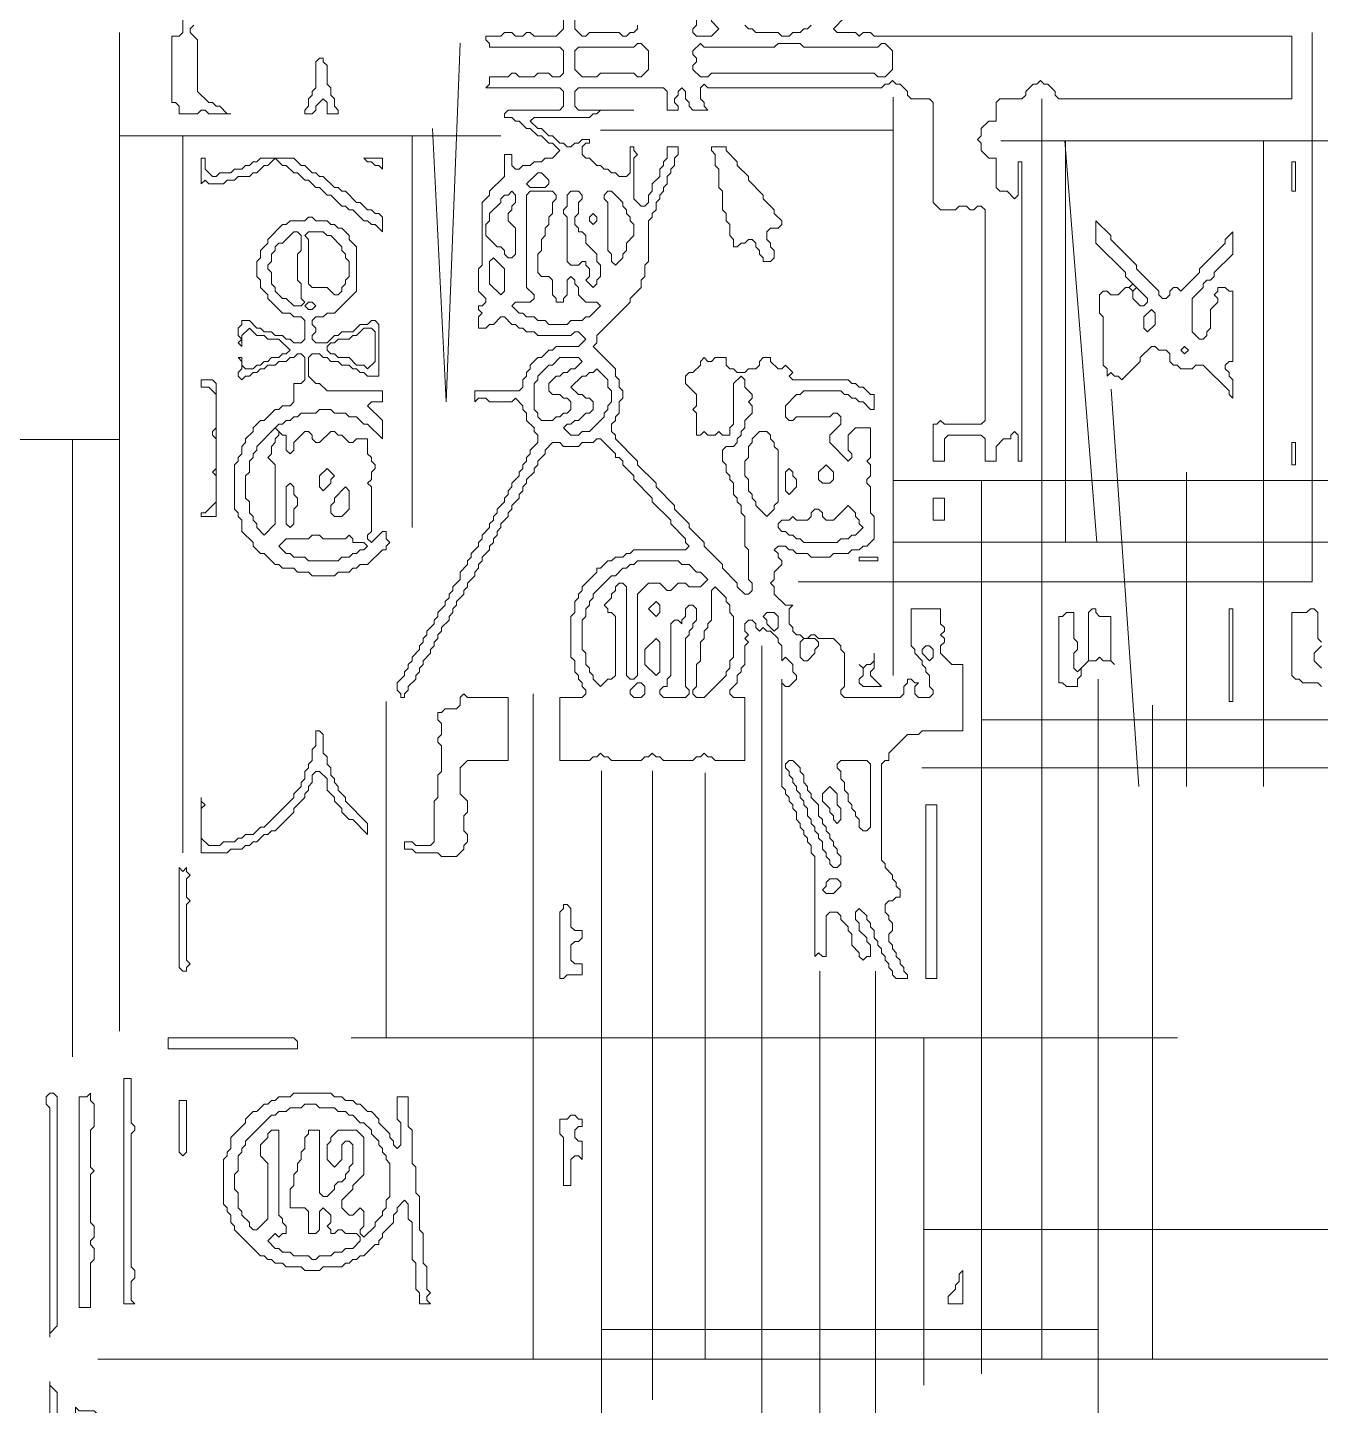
# Model space of a CAD drawing. Header units: millimetres. Extents: x 4 to 412, y 4 to 290.
# Drawn here: x 279.54 to 310.16, y 154 to 186.65 of the extents above; entities that cross this region are included whole.
import ezdxf

# ---------------------------------------------------------------- set-up
doc = ezdxf.new("R2010")
doc.units = ezdxf.units.MM
for name, color, linetype, lineweight in [('TRACE_CURVE', 6, 'Continuous', 0), ('TRACE_STRAIGHT', 5, 'Continuous', 0), ('TRACE_TEXT_SYMBOL', 6, 'Continuous', 0)]:
    doc.layers.add(name, color=color, linetype=linetype, lineweight=lineweight)

msp = doc.modelspace()

# ---------------------------------------------------------------- linework, layer by layer
at = {"layer": 'TRACE_CURVE', "color": 6}
for points in [[(292.236, 190.036), (292.236, 186.621), (292.06, 186.446), (291.535, 186.446), (291.447, 186.533), (291.36, 186.533), (291.272, 186.446), (291.097, 186.446), (291.009, 186.533), (290.834, 186.533), (290.747, 186.446), (290.396, 186.446), (290.396, 186.358), (290.484, 186.271), (290.484, 186.183), (292.148, 186.183), (292.236, 186.095), (292.236, 185.57), (292.148, 185.482), (291.973, 185.482), (291.885, 185.57), (291.622, 185.57), (291.535, 185.482), (291.185, 185.482), (291.097, 185.57), (291.009, 185.57), (290.922, 185.482), (290.484, 185.482), (290.484, 185.307), (290.396, 185.22), (292.148, 185.22), (292.236, 185.132), (292.236, 184.782), (292.148, 184.694), (290.922, 184.694), (290.834, 184.607), (290.834, 184.519), (291.009, 184.519), (291.097, 184.432), (291.185, 184.432), (291.36, 184.256), (291.447, 184.256), (291.622, 184.081), (291.71, 184.081), (291.885, 183.906), (291.973, 183.906), (292.148, 183.731), (291.973, 183.556), (291.798, 183.556), (291.71, 183.468), (291.535, 183.468), (291.447, 183.381), (291.272, 183.381), (291.185, 183.293), (291.097, 183.293), (291.009, 183.381), (291.009, 183.643), (290.834, 183.643), (290.834, 183.118)], [(293.987, 186.708), (293.987, 186.621), (293.899, 186.533), (293.812, 186.533), (293.724, 186.446), (293.637, 186.446), (293.549, 186.533), (292.849, 186.533), (292.761, 186.446), (292.673, 186.446), (292.498, 186.621), (292.498, 189.861)], [(283.215, 186.971), (283.215, 186.533), (283.128, 186.446), (282.953, 186.446), (282.953, 184.869), (283.04, 184.869), (283.128, 184.782), (283.128, 184.607), (283.566, 184.607), (283.653, 184.694), (283.741, 184.694), (283.828, 184.607), (284.354, 184.607), (284.266, 184.607), (284.091, 184.782), (284.004, 184.782), (283.916, 184.869), (283.828, 184.869), (283.566, 185.132), (283.566, 186.358), (283.39, 186.533), (283.39, 186.621), (283.478, 186.708)], [(302.219, 176.375), (302.482, 176.375), (302.482, 176.725), (302.657, 176.9), (302.832, 176.9), (302.832, 176.988), (302.92, 177.075), (303.007, 176.988), (303.007, 176.375), (303.095, 176.375), (303.095, 183.468), (303.007, 183.468), (303.007, 182.68), (302.92, 182.592), (302.744, 182.768), (302.569, 182.768), (302.482, 182.855), (302.482, 183.556), (302.307, 183.556), (302.131, 183.731), (302.131, 183.906), (302.044, 183.994), (302.131, 184.081), (302.131, 184.256), (302.307, 184.432), (302.482, 184.432), (302.482, 184.869), (302.569, 184.957), (303.095, 184.957), (303.182, 185.045), (303.182, 185.132), (303.357, 185.307), (303.445, 185.307), (303.533, 185.395), (303.62, 185.307), (303.708, 185.307), (303.883, 185.132), (303.883, 185.045), (303.97, 184.957), (309.488, 184.957), (309.488, 186.446), (299.592, 186.446), (299.504, 186.533), (299.329, 186.533), (299.241, 186.446), (299.154, 186.533), (298.716, 186.533), (298.628, 186.621), (298.891, 186.884)], [(298.103, 186.708), (298.015, 186.621), (297.928, 186.621), (297.84, 186.533), (297.665, 186.533), (297.578, 186.446), (297.402, 186.446), (297.315, 186.533), (296.789, 186.533), (296.702, 186.621), (296.614, 186.621), (296.527, 186.708)], [(292.936, 184.607), (293.024, 184.607), (293.111, 184.694), (293.899, 184.694), (292.586, 184.694), (292.498, 184.782), (292.498, 185.132), (292.586, 185.22), (294.6, 185.22), (294.688, 185.132), (294.688, 184.694), (294.95, 184.694), (294.95, 184.782), (294.863, 184.869), (294.863, 184.957), (294.95, 185.045), (294.95, 185.132), (295.038, 185.22), (295.125, 185.132), (295.125, 184.957), (295.213, 184.869), (295.213, 184.782), (295.301, 184.694), (295.651, 184.694), (295.563, 184.782), (295.563, 184.869), (295.476, 184.957), (295.476, 185.22), (295.563, 185.307), (295.651, 185.22), (299.767, 185.22), (299.854, 185.307), (299.942, 185.307), (300.03, 185.395), (300.117, 185.307), (300.205, 185.307), (300.38, 185.132), (300.38, 185.045), (300.467, 184.957), (300.905, 184.957), (300.993, 184.869), (300.993, 182.505), (301.168, 182.33), (301.518, 182.33), (301.606, 182.417), (301.781, 182.417), (301.869, 182.33), (301.956, 182.33), (302.044, 182.417), (302.131, 182.417), (302.219, 182.33), (302.219, 177.338), (302.131, 177.25), (301.256, 177.25), (301.168, 177.338), (301.081, 177.25), (300.993, 177.25), (300.993, 176.375), (301.256, 176.375), (301.256, 176.9), (301.343, 176.988), (302.131, 176.988), (302.219, 176.9), (302.219, 176.375)], [(294.337, 182.242), (294.425, 182.33), (294.425, 182.505), (294.512, 182.592), (294.512, 182.68), (294.6, 182.768), (294.6, 182.855), (294.688, 182.943), (294.688, 183.118), (294.775, 183.205), (294.775, 183.293), (294.863, 183.381), (294.863, 183.556), (294.95, 183.643), (294.95, 183.818), (294.688, 183.818), (294.688, 183.556), (294.6, 183.468), (294.6, 183.381), (294.512, 183.293), (294.512, 183.118), (294.337, 182.943), (294.337, 182.768), (294.25, 182.68), (294.25, 182.505), (294.162, 182.417), (294.075, 182.417), (293.899, 182.592), (293.899, 183.556), (293.987, 183.643), (293.899, 183.731), (293.899, 183.818), (293.812, 183.818), (293.812, 183.205), (293.724, 183.118), (293.549, 183.118), (293.462, 183.205), (293.374, 183.205), (293.286, 183.293), (293.199, 183.293), (293.111, 183.381), (293.024, 183.381), (292.849, 183.556), (292.761, 183.556), (292.673, 183.643), (292.673, 183.818), (292.761, 183.906), (292.849, 183.906), (292.849, 183.994), (292.673, 183.994), (292.586, 183.906), (292.498, 183.906), (292.411, 183.818), (292.323, 183.818), (292.236, 183.906), (292.148, 183.906), (291.973, 184.081), (291.885, 184.081), (291.71, 184.256), (291.622, 184.256), (291.447, 184.432), (291.535, 184.519), (292.849, 184.519), (292.936, 184.607)], [(290.834, 183.118), (290.484, 182.768), (290.484, 182.68), (290.309, 182.505), (290.309, 181.016), (290.221, 180.929), (290.221, 180.403), (290.396, 180.228), (290.396, 180.14), (290.309, 180.053), (290.221, 180.053), (290.221, 179.965), (290.309, 179.878), (290.221, 179.79), (290.221, 179.527), (290.396, 179.527), (290.484, 179.615), (290.572, 179.615), (290.747, 179.79), (290.834, 179.79), (291.009, 179.615), (291.097, 179.615), (291.185, 179.527), (291.272, 179.527), (291.36, 179.44), (291.535, 179.44), (291.622, 179.352), (292.411, 179.352), (292.498, 179.44), (292.586, 179.44), (292.761, 179.265), (292.586, 179.089), (292.06, 179.089), (291.973, 179.002), (291.885, 179.002), (291.71, 178.827), (291.622, 178.827), (291.447, 178.652), (291.447, 178.564), (291.36, 178.476), (291.36, 178.389), (291.272, 178.301), (291.272, 178.126), (291.185, 178.039), (290.134, 178.039), (290.134, 177.776), (290.221, 177.863), (290.396, 177.863), (290.484, 177.776), (291.009, 177.776), (291.097, 177.863), (291.272, 177.688), (291.272, 177.601), (291.36, 177.513), (291.36, 177.338), (291.535, 177.163), (291.535, 177.075), (291.622, 176.988), (291.622, 176.813), (291.447, 176.637), (291.447, 176.55), (291.36, 176.462), (291.36, 176.375), (291.272, 176.287)], [(296.351, 176.813), (296.264, 176.725), (296.089, 176.725), (296.001, 176.637), (296.001, 176.375), (296.089, 176.287), (296.089, 176.112), (296.176, 176.024), (296.176, 175.937), (296.264, 175.849), (296.264, 175.587), (296.351, 175.499), (296.351, 175.411), (296.439, 175.324), (296.439, 175.149), (296.527, 175.061), (296.527, 174.36), (296.614, 174.273), (296.614, 173.572), (296.702, 173.485), (296.702, 173.31), (296.614, 173.222), (296.527, 173.222), (296.351, 173.397), (296.351, 173.485), (296.001, 173.835), (296.001, 173.923), (295.563, 174.36), (295.563, 174.448), (295.213, 174.798), (295.213, 174.886), (294.863, 175.236), (294.863, 175.324), (294.425, 175.762), (294.425, 175.849), (293.987, 176.287), (293.987, 176.375), (293.462, 176.9), (293.462, 176.988), (293.374, 177.075), (293.374, 177.25), (293.462, 177.338), (293.462, 177.426), (293.549, 177.513), (293.549, 177.776), (293.637, 177.863), (293.637, 178.039), (293.549, 178.126), (293.549, 178.301), (293.462, 178.389), (293.462, 178.564), (292.936, 179.089), (293.024, 179.177), (293.024, 179.352), (293.812, 180.14), (293.812, 180.228), (294.075, 180.491), (294.075, 180.666), (294.162, 180.753), (294.162, 181.016), (294.25, 181.104), (294.25, 182.067), (294.337, 182.155), (294.337, 182.242)], [(299.504, 177.951), (299.329, 178.126), (299.241, 178.126), (299.154, 178.214), (299.066, 178.214), (298.979, 178.301), (297.665, 178.301), (297.578, 178.389), (297.665, 178.476), (297.49, 178.652), (297.402, 178.564), (297.315, 178.564), (297.14, 178.739), (297.14, 178.827), (296.965, 178.827), (296.877, 178.739), (296.877, 178.652), (296.789, 178.564), (296.614, 178.564), (296.527, 178.476), (296.351, 178.476), (296.264, 178.564), (296.176, 178.564), (296.089, 178.652), (296.089, 178.827), (295.826, 178.827), (295.738, 178.739), (295.651, 178.739), (295.563, 178.827), (295.476, 178.739), (295.476, 178.652), (295.301, 178.476), (295.213, 178.476), (295.125, 178.389), (295.125, 178.214), (295.388, 177.951), (295.388, 177.688), (295.301, 177.601), (295.388, 177.513), (295.388, 176.988), (295.476, 176.988), (295.563, 177.075), (295.651, 176.988), (295.826, 176.988), (295.914, 177.075), (296.001, 176.988), (296.176, 176.988), (296.176, 177.163), (296.264, 177.25), (296.264, 178.214), (296.439, 178.389), (296.527, 178.301), (296.527, 178.126), (296.702, 177.951), (296.702, 177.863), (296.614, 177.776), (296.702, 177.688), (296.702, 177.513), (296.527, 177.338), (296.527, 177.163), (296.439, 177.075), (296.439, 176.988), (296.351, 176.9), (296.351, 176.813)], [(297.227, 173.572), (297.227, 173.747), (297.402, 173.923), (297.402, 174.01), (297.315, 174.098), (297.315, 174.185), (297.227, 174.273), (297.315, 174.36), (297.49, 174.36), (297.578, 174.273), (297.665, 174.273), (297.753, 174.185), (298.015, 174.185), (298.103, 174.098), (298.541, 174.098), (298.628, 174.185), (298.979, 174.185), (299.066, 174.273), (299.241, 174.273), (299.329, 174.36), (299.417, 174.36), (299.592, 174.536), (299.592, 175.061), (299.504, 175.149), (299.504, 175.762), (299.417, 175.849), (299.417, 175.937), (299.504, 176.024), (299.504, 176.287), (299.417, 176.375), (299.504, 176.462), (299.504, 177.163), (299.154, 177.163), (298.979, 176.988), (298.979, 176.637), (299.066, 176.55), (299.066, 176.462), (298.979, 176.375), (298.541, 176.813), (298.541, 176.988), (298.804, 177.25), (298.804, 177.426), (298.716, 177.513), (298.628, 177.513), (298.541, 177.426), (297.753, 177.426), (297.665, 177.338), (297.578, 177.338), (297.49, 177.426), (297.49, 177.688), (297.753, 177.951), (297.84, 177.951), (297.928, 178.039), (298.804, 178.039), (298.891, 177.951), (298.979, 177.951), (299.066, 177.863), (299.154, 177.863), (299.241, 177.776), (299.329, 177.776), (299.504, 177.601), (299.592, 177.601), (299.592, 177.951), (299.504, 177.951)], [(289.083, 171.908), (289.17, 171.996), (289.17, 172.084), (289.258, 172.171), (289.258, 172.259), (289.346, 172.346), (289.346, 172.434), (289.521, 172.609), (289.521, 172.697), (289.608, 172.784), (289.608, 172.872), (289.696, 172.959), (289.696, 173.047), (289.871, 173.222), (289.871, 173.31), (289.959, 173.397), (289.959, 173.485), (290.134, 173.66), (290.134, 173.747), (290.221, 173.835), (290.221, 173.923), (290.309, 174.01), (290.309, 174.098), (290.484, 174.273), (290.484, 174.36), (290.572, 174.448), (290.572, 174.536), (290.659, 174.623), (290.659, 174.711), (290.747, 174.798), (290.747, 174.886), (290.922, 175.061), (290.922, 175.149), (291.009, 175.236), (291.009, 175.324), (291.185, 175.499), (291.185, 175.587), (291.272, 175.674), (291.272, 175.762), (291.36, 175.849), (291.36, 175.937), (291.535, 176.112), (291.535, 176.2), (291.622, 176.287), (291.622, 176.375), (291.798, 176.55), (291.798, 176.637), (291.973, 176.813), (292.148, 176.813), (292.236, 176.725), (292.586, 176.725), (292.673, 176.813), (292.936, 176.813), (293.024, 176.9), (293.111, 176.9), (293.462, 176.55), (293.462, 176.462), (293.549, 176.462), (293.637, 176.375), (293.637, 176.287), (293.899, 176.024), (293.899, 175.937), (294.337, 175.499), (294.337, 175.411)], [(291.272, 176.287), (291.272, 176.2), (291.185, 176.112), (291.185, 176.024), (291.009, 175.849), (291.009, 175.762), (290.922, 175.674), (290.922, 175.587), (290.834, 175.499), (290.834, 175.411), (290.659, 175.236), (290.659, 175.149), (290.572, 175.061), (290.572, 174.973), (290.484, 174.886), (290.484, 174.798), (290.309, 174.623), (290.309, 174.536), (290.221, 174.448), (290.221, 174.36), (290.046, 174.185), (290.046, 174.098), (289.959, 174.01), (289.959, 173.923), (289.783, 173.747), (289.783, 173.572), (289.608, 173.397), (289.608, 173.31), (289.521, 173.222), (289.521, 173.134), (289.433, 173.047), (289.433, 172.959), (289.258, 172.784), (289.258, 172.697), (289.17, 172.609), (289.17, 172.521), (288.995, 172.346), (288.995, 172.259), (288.908, 172.171), (288.908, 172.084), (288.82, 171.996), (288.82, 171.908), (288.645, 171.733), (288.645, 171.646), (288.557, 171.558), (288.557, 171.471), (288.47, 171.383), (288.47, 171.295), (288.295, 171.12), (288.295, 170.945), (288.382, 170.857), (288.382, 170.77), (288.47, 170.77), (288.47, 170.857), (288.557, 170.945), (288.557, 171.033), (288.733, 171.208), (288.733, 171.295), (288.82, 171.383), (288.82, 171.471), (288.908, 171.558), (288.908, 171.646), (289.083, 171.821), (289.083, 171.908)], [(294.337, 175.411), (294.775, 174.973), (294.775, 174.886), (295.125, 174.536), (295.125, 174.448), (295.213, 174.36), (295.125, 174.273), (293.899, 174.273), (293.812, 174.185), (293.724, 174.185), (293.637, 174.098), (293.462, 174.098), (293.374, 174.01), (293.286, 174.01), (293.111, 173.835), (293.024, 173.835), (293.024, 173.747), (292.673, 173.397), (292.673, 173.31), (292.586, 173.222), (292.586, 173.134), (292.498, 173.047), (292.498, 172.784), (292.411, 172.697), (292.411, 171.733), (292.498, 171.646), (292.498, 171.383), (292.586, 171.295), (292.586, 171.208), (292.673, 171.12), (292.673, 171.033), (292.761, 170.945), (292.761, 170.857), (292.673, 170.77), (292.148, 170.77), (292.148, 169.281), (292.849, 169.281), (292.936, 169.369), (293.024, 169.369), (293.111, 169.456), (293.199, 169.369), (293.286, 169.369), (293.374, 169.281), (294.075, 169.281), (294.162, 169.369), (294.25, 169.369), (294.337, 169.456), (294.425, 169.369), (294.512, 169.369), (294.6, 169.281), (295.301, 169.281), (295.388, 169.369), (295.476, 169.369), (295.563, 169.456), (295.651, 169.369), (295.738, 169.369), (295.826, 169.281), (296.527, 169.281), (296.527, 170.77), (296.264, 170.77), (296.176, 170.857), (296.176, 170.945), (296.351, 171.12), (296.351, 171.295)], [(300.38, 169.894), (300.643, 169.894), (300.73, 169.982), (301.694, 169.982), (301.694, 171.558), (301.431, 171.558), (301.168, 171.821), (301.168, 171.996), (301.256, 172.084), (301.256, 172.171), (301.168, 172.259), (301.256, 172.346), (301.256, 172.434), (301.168, 172.521), (301.168, 172.872), (300.467, 172.872), (300.467, 171.996), (300.555, 171.908), (300.555, 171.821), (300.73, 171.646), (300.73, 171.558), (300.818, 171.471), (300.818, 171.383), (300.905, 171.295), (300.905, 171.033), (300.993, 170.945), (300.993, 170.857), (300.905, 170.77), (300.643, 170.77), (300.555, 170.857), (300.555, 171.033), (300.643, 171.12), (300.555, 171.12), (300.467, 171.208), (300.38, 171.208), (300.38, 171.12), (300.292, 171.033), (300.292, 170.857), (300.205, 170.77), (298.891, 170.77), (298.804, 170.857), (298.804, 170.945), (298.891, 171.033), (298.891, 171.821), (298.804, 171.908), (298.804, 171.996), (298.628, 172.171), (298.278, 172.171), (298.191, 172.259), (298.103, 172.259), (298.015, 172.171), (297.928, 172.171), (297.84, 172.259), (297.753, 172.259), (297.665, 172.346), (297.665, 172.434), (297.578, 172.521), (297.578, 172.872), (297.665, 172.959), (297.49, 172.959), (297.227, 173.222), (297.227, 173.397), (297.14, 173.485), (297.227, 173.572)], [(296.351, 171.295), (296.439, 171.383), (296.439, 171.471), (296.527, 171.558), (296.527, 171.996), (296.614, 172.084), (296.527, 172.171), (296.614, 172.259), (296.527, 172.346), (296.527, 172.521), (296.614, 172.609), (296.702, 172.609), (296.789, 172.521), (296.789, 172.434), (296.877, 172.346), (296.965, 172.434), (297.052, 172.346), (297.14, 172.346), (297.315, 172.171), (297.315, 172.084), (297.402, 171.996), (297.402, 171.646), (297.49, 171.733), (297.665, 171.558), (297.665, 171.383), (297.753, 171.295), (297.753, 171.208), (297.578, 171.033), (297.49, 171.033), (297.402, 171.12), (297.402, 171.208), (297.402, 168.668), (297.49, 168.581), (297.49, 168.493), (297.578, 168.405), (297.578, 168.318), (297.665, 168.23), (297.665, 168.143), (297.753, 168.055), (297.753, 167.88), (297.84, 167.792), (297.84, 167.705), (297.928, 167.617), (297.928, 167.53), (298.015, 167.442), (298.015, 167.355), (298.103, 167.267), (298.103, 167.092), (298.191, 167.004), (298.191, 164.64), (298.278, 164.727), (298.366, 164.64), (298.453, 164.64), (298.453, 165.603), (298.541, 165.691), (298.716, 165.691), (298.804, 165.603), (298.804, 165.515), (298.979, 165.34), (298.979, 165.253), (299.066, 165.165), (299.066, 164.902), (299.241, 164.727), (299.241, 164.64)], [(299.241, 164.64), (299.329, 164.552), (299.417, 164.64), (299.504, 164.64), (299.504, 164.902), (299.417, 164.99), (299.417, 165.078), (299.241, 165.253), (299.241, 165.428), (299.154, 165.515), (299.154, 165.691), (299.241, 165.778), (299.417, 165.603), (299.417, 165.515), (299.504, 165.428), (299.504, 165.34), (299.592, 165.253), (299.592, 165.078), (299.679, 164.99), (299.679, 164.902), (299.767, 164.815), (299.767, 164.727), (299.854, 164.64), (299.854, 164.552), (299.942, 164.465), (299.942, 164.377), (300.03, 164.289), (300.03, 164.202), (300.117, 164.114), (300.38, 164.114), (300.38, 164.202), (300.292, 164.289), (300.292, 164.377), (300.205, 164.465), (300.205, 164.552), (300.117, 164.64), (300.117, 164.727), (300.03, 164.815), (300.03, 164.902), (299.942, 164.99), (299.942, 165.165), (300.03, 165.253), (300.03, 165.428), (299.942, 165.515), (299.942, 165.603), (299.854, 165.691), (299.854, 165.866), (299.942, 165.953), (300.03, 165.953), (300.117, 166.041), (300.205, 166.041), (300.205, 166.216), (300.117, 166.304), (300.117, 166.391), (300.03, 166.479), (300.03, 166.566), (299.854, 166.742), (299.854, 166.829), (299.767, 166.917), (299.767, 169.194), (299.854, 169.281), (299.942, 169.281), (299.942, 169.456), (300.38, 169.894)], [(280.063, 154.569), (280.063, 146.249)], [(283.128, 146.337), (282.953, 146.162), (282.865, 146.162), (282.777, 146.249), (282.602, 146.249), (282.515, 146.162), (282.164, 146.512), (282.164, 153.781), (281.201, 153.781), (281.114, 153.868), (280.763, 153.868), (280.676, 153.956), (280.676, 146.512), (280.588, 146.424), (280.325, 146.424), (280.238, 146.512), (280.238, 154.306), (280.063, 154.481), (280.063, 154.569)]]:
    msp.add_lwpolyline(points, dxfattribs=at)
for points in [[(295.563, 187.059), (295.738, 186.884), (295.738, 186.796), (295.914, 186.621), (295.738, 186.446), (295.388, 186.446), (295.301, 186.533), (295.301, 186.621), (295.388, 186.708), (295.388, 186.884)], [(293.899, 186.183), (293.987, 186.271), (294.075, 186.271), (294.25, 186.095), (294.25, 185.658), (294.075, 185.482), (293.987, 185.482), (293.899, 185.57), (293.111, 185.57), (293.024, 185.482), (292.673, 185.482), (292.498, 185.658), (292.498, 186.095), (292.586, 186.183)], [(295.476, 186.271), (295.563, 186.183), (297.227, 186.183), (297.315, 186.271), (297.84, 186.271), (297.928, 186.183), (299.679, 186.183), (299.767, 186.271), (299.854, 186.271), (300.03, 186.095), (300.03, 185.658), (299.854, 185.482), (299.679, 185.482), (299.592, 185.57), (295.738, 185.57), (295.651, 185.482), (295.476, 185.482), (295.301, 185.658), (295.301, 185.745), (295.388, 185.833), (295.388, 185.92), (295.301, 186.008), (295.301, 186.095)], [(291.622, 183.205), (291.71, 183.205), (291.885, 183.03), (291.885, 182.943), (291.798, 182.855), (291.447, 182.855), (291.36, 182.943)], [(290.922, 182.68), (291.009, 182.768), (291.097, 182.68), (291.097, 182.505), (291.009, 182.417), (291.009, 182.33), (290.922, 182.242), (290.922, 182.067), (291.097, 181.892), (291.097, 181.279), (291.009, 181.191), (290.922, 181.191), (290.834, 181.279), (290.834, 181.366), (290.747, 181.454), (290.659, 181.454), (290.396, 181.717), (290.396, 181.979), (290.484, 182.067), (290.484, 182.242), (290.747, 182.505), (290.747, 182.592), (290.834, 182.68)], [(291.36, 182.68), (291.447, 182.768), (291.973, 182.768), (292.06, 182.68), (292.06, 182.592), (291.973, 182.505), (291.973, 182.242), (291.885, 182.155), (291.885, 181.979), (291.798, 181.892), (291.798, 181.717), (291.71, 181.629), (291.71, 181.366), (291.622, 181.279), (291.622, 180.841), (291.71, 180.753), (291.885, 180.753), (291.973, 180.666), (291.973, 180.316), (292.06, 180.228), (292.06, 180.14), (292.236, 180.14), (292.236, 180.228), (292.323, 180.316), (292.323, 180.666), (292.411, 180.753), (292.498, 180.666), (292.498, 180.578), (292.586, 180.491), (292.586, 180.316), (292.761, 180.14), (293.024, 180.14), (293.111, 180.053), (292.849, 179.79), (292.761, 179.79), (292.673, 179.703), (292.411, 179.703), (292.323, 179.615), (291.885, 179.615), (291.798, 179.703), (291.622, 179.703), (291.535, 179.79), (291.36, 179.79), (291.272, 179.878), (291.185, 179.878), (291.009, 180.053), (291.097, 180.14), (291.447, 180.14), (291.535, 180.228), (291.535, 180.316), (291.36, 180.491)], [(292.323, 182.68), (292.411, 182.768), (292.586, 182.768), (292.673, 182.68), (292.673, 182.592), (292.586, 182.505), (292.586, 182.242), (292.498, 182.155), (292.498, 181.979), (292.586, 181.892), (292.586, 181.804), (292.673, 181.804), (292.761, 181.717), (292.761, 181.542), (293.024, 181.279), (293.024, 181.104), (293.111, 181.016), (293.111, 180.753), (293.024, 180.666), (293.024, 180.578), (292.936, 180.491), (292.761, 180.666), (292.849, 180.753), (292.849, 180.929), (292.761, 181.016), (292.761, 181.104), (292.673, 181.104), (292.586, 181.016), (292.411, 181.016), (292.323, 181.104), (292.323, 182.155), (292.236, 182.242), (292.236, 182.33), (292.323, 182.417)], [(293.199, 182.68), (293.286, 182.768), (293.374, 182.768), (293.637, 182.505), (293.637, 182.417), (293.724, 182.33), (293.724, 182.242), (293.812, 182.155), (293.812, 182.067), (293.899, 181.979), (293.899, 181.717), (293.724, 181.542), (293.724, 181.366), (293.637, 181.279), (293.637, 181.191), (293.462, 181.016), (293.374, 181.104), (293.374, 181.279), (293.286, 181.366), (293.286, 182.505), (293.199, 182.592)], [(292.849, 182.155), (292.936, 182.242), (293.024, 182.155), (293.024, 182.067), (292.936, 181.979), (292.849, 182.067)], [(290.484, 181.104), (290.572, 181.191), (290.834, 180.929), (290.834, 180.403), (290.747, 180.316), (290.484, 180.578)], [(292.148, 178.827), (292.586, 178.827), (292.673, 178.739), (292.498, 178.564), (292.411, 178.564), (292.323, 178.476), (292.236, 178.476), (292.148, 178.389), (292.06, 178.389), (291.885, 178.214), (291.885, 178.039), (291.973, 177.951), (292.148, 177.951), (292.236, 177.863), (292.323, 177.863), (292.411, 177.776), (292.411, 177.601), (292.323, 177.513), (292.236, 177.513), (292.148, 177.426), (292.06, 177.426), (291.973, 177.338), (291.71, 177.338), (291.622, 177.426), (291.622, 177.513), (291.535, 177.601), (291.535, 178.214), (291.622, 178.301), (291.622, 178.389), (291.885, 178.652), (291.973, 178.652)], [(292.936, 178.476), (293.024, 178.564), (293.286, 178.301), (293.286, 178.126), (293.374, 178.039), (293.374, 177.776), (293.286, 177.688), (293.286, 177.601), (293.199, 177.513), (293.199, 177.426), (292.849, 177.075), (292.673, 177.075), (292.586, 176.988), (292.411, 176.988), (292.236, 177.163), (292.323, 177.25), (292.411, 177.25), (292.498, 177.338), (292.586, 177.338), (292.761, 177.513), (292.849, 177.513), (292.936, 177.601), (292.936, 177.776), (292.849, 177.863), (292.761, 177.863), (292.673, 177.951), (292.586, 177.951), (292.411, 178.126), (292.673, 178.389), (292.761, 178.389), (292.849, 178.476)], [(296.877, 177.075), (297.052, 177.075), (297.14, 176.988), (297.14, 176.9), (297.227, 176.813), (297.227, 176.725), (297.315, 176.637), (297.315, 175.411), (297.227, 175.324), (297.227, 175.236), (297.052, 175.061), (296.789, 175.324), (296.789, 175.411), (296.702, 175.499), (296.702, 175.587), (296.614, 175.674), (296.614, 175.937), (296.527, 176.024), (296.527, 176.375), (296.614, 176.462), (296.614, 176.725), (296.702, 176.813), (296.702, 176.9)], [(297.49, 176.112), (297.578, 176.2), (297.665, 176.112), (297.665, 176.024), (297.753, 175.937), (297.753, 175.762), (297.578, 175.587), (297.49, 175.674)], [(298.453, 176.287), (298.628, 176.112), (298.628, 175.937), (298.541, 175.849), (298.366, 175.849), (298.278, 175.937), (298.278, 176.112)], [(298.979, 175.324), (299.154, 175.149), (299.154, 175.061), (299.241, 174.973), (299.241, 174.886), (299.329, 174.798), (299.154, 174.623), (299.066, 174.623), (298.979, 174.536), (298.804, 174.536), (298.716, 174.448), (297.928, 174.448), (297.84, 174.536), (297.753, 174.536), (297.665, 174.623), (297.578, 174.623), (297.49, 174.711), (297.402, 174.711), (297.315, 174.798), (297.315, 174.886), (297.402, 174.973), (297.578, 174.973), (297.665, 175.061), (297.753, 174.973), (298.015, 174.973), (298.103, 175.061), (298.103, 175.149), (298.191, 175.236), (298.278, 175.236), (298.366, 175.149), (298.366, 175.061), (298.453, 174.973), (298.628, 174.973)], [(293.899, 173.923), (293.987, 174.01), (294.95, 174.01), (295.038, 173.923), (295.213, 173.923), (295.388, 173.747), (295.476, 173.747), (295.651, 173.572), (295.476, 173.397), (295.213, 173.397), (295.125, 173.485), (294.95, 173.485), (294.775, 173.31), (294.688, 173.31), (294.512, 173.485), (294.25, 173.485), (293.987, 173.222), (293.987, 171.295), (293.899, 171.208), (293.812, 171.208), (293.724, 171.295), (293.724, 173.397), (293.637, 173.485), (293.549, 173.485), (293.462, 173.397), (293.462, 173.31), (293.374, 173.222), (293.374, 173.134), (293.199, 172.959), (293.286, 172.872), (293.286, 172.784), (293.374, 172.784), (293.462, 172.697), (293.462, 171.295), (293.374, 171.208), (293.286, 171.208), (293.111, 171.033), (292.936, 171.208), (292.936, 171.295), (292.849, 171.383), (292.849, 171.471), (292.761, 171.558), (292.761, 171.821), (292.673, 171.908), (292.673, 172.609), (292.761, 172.697), (292.761, 172.872), (292.849, 172.959), (292.849, 173.047), (292.936, 173.134), (292.936, 173.222), (293.374, 173.66), (293.462, 173.66), (293.637, 173.835), (293.724, 173.835), (293.812, 173.923)], [(295.738, 173.31), (295.826, 173.397), (296.089, 173.134), (296.089, 173.047), (296.176, 172.959), (296.176, 172.784), (296.264, 172.697), (296.264, 171.733), (296.176, 171.646), (296.176, 171.471), (296.089, 171.383), (296.089, 171.295), (295.563, 170.77), (295.388, 170.77), (295.301, 170.857), (295.301, 170.945), (295.388, 171.033), (295.388, 171.558), (295.476, 171.646), (295.476, 172.084), (295.563, 172.171), (295.563, 172.346), (295.651, 172.434), (295.651, 172.521), (295.738, 172.609)], [(294.425, 173.047), (294.512, 172.959), (294.512, 172.784), (294.425, 172.697), (294.25, 172.872)], [(295.125, 172.872), (295.213, 172.959), (295.301, 172.959), (295.388, 172.872), (295.388, 172.609), (295.301, 172.521), (295.301, 172.434), (295.213, 172.346), (295.213, 172.259), (295.125, 172.171), (295.125, 171.033), (295.213, 170.945), (295.213, 170.857), (295.125, 170.77), (294.6, 170.77), (294.512, 170.857), (294.512, 170.945), (294.6, 171.033), (294.688, 171.033), (294.688, 171.208), (294.775, 171.295), (294.775, 172.521), (294.863, 172.609), (294.95, 172.609), (295.038, 172.521), (295.038, 172.609), (295.125, 172.697)], [(296.965, 172.697), (297.052, 172.784), (297.227, 172.784), (297.315, 172.697), (297.315, 172.434), (297.227, 172.346), (297.052, 172.521), (297.052, 172.609)], [(294.425, 172.171), (294.512, 172.084), (294.512, 171.383), (294.425, 171.295), (294.162, 171.558), (294.162, 171.908)], [(297.84, 172.084), (297.928, 172.171), (298.191, 172.171), (298.278, 172.084), (298.278, 171.996), (298.191, 171.908), (298.191, 171.821), (298.015, 171.646), (297.928, 171.646), (297.84, 171.733)], [(300.73, 171.908), (300.818, 171.996), (300.905, 171.996), (300.993, 171.908), (300.993, 171.733), (300.905, 171.646), (300.73, 171.821)], [(293.987, 171.12), (294.075, 171.12), (294.162, 171.033), (294.162, 170.857), (294.075, 170.77), (293.899, 170.77), (293.812, 170.857), (293.812, 170.945)], [(297.49, 169.194), (297.578, 169.281), (297.665, 169.281), (297.84, 169.106), (297.84, 169.018), (297.928, 168.931), (297.928, 168.756), (298.015, 168.668), (298.015, 168.581), (298.103, 168.493), (298.103, 168.405), (298.278, 168.23), (298.278, 167.968), (298.366, 167.88), (298.366, 167.792), (298.453, 167.705), (298.453, 167.617), (298.541, 167.53), (298.541, 167.442), (298.628, 167.355), (298.628, 167.267), (298.716, 167.179), (298.716, 167.092), (298.804, 167.004), (298.804, 166.829), (298.716, 166.742), (298.628, 166.742), (298.541, 166.829), (298.541, 166.917), (298.453, 167.004), (298.453, 167.092), (298.366, 167.179), (298.366, 167.355), (298.278, 167.442), (298.278, 167.53), (298.191, 167.617), (298.191, 167.705), (298.103, 167.792), (298.103, 167.88), (298.015, 167.968), (298.015, 168.143), (297.928, 168.23), (297.928, 168.318), (297.84, 168.405), (297.84, 168.493), (297.753, 168.581), (297.753, 168.668), (297.665, 168.756), (297.665, 168.843), (297.578, 168.931), (297.578, 169.018), (297.49, 169.106)], [(298.716, 169.194), (298.804, 169.281), (299.417, 169.281), (299.504, 169.194), (299.504, 167.705), (299.417, 167.617), (299.329, 167.617), (299.241, 167.705), (299.241, 167.88), (299.154, 167.968), (299.154, 168.055), (299.066, 168.143), (299.066, 168.23), (298.979, 168.318), (298.979, 168.493), (298.891, 168.581), (298.891, 168.756), (298.804, 168.843), (298.804, 169.018), (298.716, 169.106)], [(298.541, 168.668), (298.716, 168.493), (298.716, 168.23), (298.804, 168.143), (298.804, 167.88), (298.716, 167.792), (298.628, 167.88), (298.628, 167.968), (298.541, 168.055), (298.541, 168.143), (298.366, 168.318), (298.366, 168.493)], [(298.453, 166.391), (298.541, 166.479), (298.716, 166.479), (298.804, 166.391), (298.804, 166.304), (298.628, 166.128), (298.453, 166.128), (298.366, 166.216), (298.453, 166.304)]]:
    msp.add_lwpolyline(points, close=True, dxfattribs=at)
at = {"layer": 'TRACE_STRAIGHT', "color": 5}
for p, q in [((281.716, 186.53), (281.716, 162.866)), ((309.967, 186.533), (309.967, 173.512)), ((289.455, 177.778), (289.783, 186.276)), ((300.045, 185), (300.045, 171.295)), ((303.564, 184.958), (303.564, 155.094)), ((289.127, 184.256), (289.455, 177.778)), ((293.111, 184.213), (300.045, 184.213)), ((281.716, 184.081), (290.747, 184.081)), ((283.215, 184.081), (283.215, 167.092)), ((288.645, 184.081), (288.645, 174.798)), ((302.597, 183.964), (310.957, 183.964)), ((304.106, 183.964), (304.867, 174.453)), ((304.124, 183.964), (304.124, 174.453)), ((308.816, 183.964), (308.816, 168.666)), ((305.208, 178.08), (305.865, 168.666)), ((269.587, 176.891), (281.716, 176.891)), ((280.598, 176.891), (280.598, 162.259)), ((306.992, 176.112), (306.992, 168.668)), ((300.045, 175.913), (310.957, 175.913)), ((302.133, 175.913), (302.133, 154.746)), ((300.045, 174.453), (313.516, 174.453)), ((297.796, 173.512), (309.967, 173.512)), ((296.929, 171.996), (296.929, 148.894)), ((304.901, 171.208), (304.901, 151.679)), ((291.518, 170.858), (291.518, 155.094)), ((288.032, 170.682), (288.032, 162.713)), ((306.185, 170.594), (306.185, 155.094)), ((302.133, 170.244), (311.852, 170.244)), ((293.131, 169.035), (293.131, 152.379)), ((294.343, 169.04), (294.343, 154.131)), ((295.586, 168.989), (295.586, 155.094)), ((300.722, 169.106), (312.194, 169.106)), ((298.306, 164.289), (298.306, 152.467)), ((299.621, 164.289), (299.621, 150.453)), ((287.204, 162.713), (306.777, 162.713)), ((300.769, 162.713), (300.769, 154.481)), ((300.769, 158.167), (313.779, 158.167)), ((293.131, 155.795), (304.901, 155.795)), ((281.201, 155.094), (312.202, 155.094))]:
    msp.add_line(p, q, dxfattribs=at)
at = {"layer": 'TRACE_TEXT_SYMBOL', "color": 6}
for points in [[(286.456, 185.92), (286.368, 185.833), (286.368, 185.22), (286.28, 185.132), (286.28, 185.045), (286.193, 184.957), (286.193, 184.782), (286.105, 184.694), (286.105, 184.607), (286.28, 184.607), (286.368, 184.694), (286.368, 184.782), (286.543, 184.957), (286.631, 184.869), (286.631, 184.607), (286.893, 184.607), (286.893, 184.694), (286.806, 184.782), (286.806, 184.957), (286.718, 185.045), (286.718, 185.22), (286.631, 185.307), (286.631, 185.745), (286.543, 185.833), (286.543, 185.92)], [(295.738, 183.818), (295.738, 183.731), (295.826, 183.643), (295.826, 183.381), (295.914, 183.293), (295.914, 182.855), (296.001, 182.768), (296.001, 182.33), (296.089, 182.242), (296.089, 182.067), (296.176, 181.979), (296.176, 181.717), (296.264, 181.629), (296.264, 181.454), (296.351, 181.454), (296.439, 181.542), (296.527, 181.542), (296.614, 181.629), (296.702, 181.629), (296.789, 181.542), (296.789, 181.454), (296.877, 181.366), (296.877, 181.279), (296.965, 181.191), (296.965, 181.104), (297.14, 181.104), (297.227, 181.191), (297.227, 181.366), (297.14, 181.454), (297.14, 181.542), (297.052, 181.629), (297.052, 181.804), (297.14, 181.892), (297.315, 181.892), (297.402, 181.979), (297.402, 182.067), (297.227, 182.242), (297.227, 182.33), (296.965, 182.592), (296.965, 182.68), (296.614, 183.03), (296.614, 183.118), (296.351, 183.381), (296.351, 183.468), (296.089, 183.731), (296.089, 183.818)], [(283.653, 183.556), (283.653, 182.943), (283.741, 183.03), (283.828, 182.943), (284.179, 182.943), (284.266, 183.03), (284.441, 183.03), (284.529, 183.118), (284.792, 183.118), (284.879, 183.205), (284.967, 183.205), (285.142, 183.381), (285.23, 183.381), (285.405, 183.556), (285.58, 183.381), (285.667, 183.381), (285.843, 183.205), (285.93, 183.205), (286.105, 183.03), (286.193, 183.03), (286.368, 182.855), (286.456, 182.855), (286.631, 182.68), (286.718, 182.68), (286.981, 182.417), (287.069, 182.417), (287.156, 182.33), (287.244, 182.33), (287.506, 182.067), (287.594, 182.067), (287.682, 181.979), (287.769, 181.979), (287.944, 181.804), (287.944, 182.155), (287.857, 182.242), (287.769, 182.242), (287.682, 182.33), (287.594, 182.33), (287.419, 182.505), (287.331, 182.505), (287.069, 182.768), (286.981, 182.768), (286.893, 182.855), (286.806, 182.855), (286.543, 183.118), (286.456, 183.118), (286.368, 183.205), (286.28, 183.205), (286.105, 183.381), (286.018, 183.381), (285.843, 183.556), (285.054, 183.556), (284.967, 183.468), (284.879, 183.468), (284.792, 183.381), (284.704, 183.381), (284.617, 183.293), (284.441, 183.293), (284.354, 183.205), (284.091, 183.205), (284.004, 183.118), (283.916, 183.118), (283.741, 183.293), (283.741, 183.556)], [(287.506, 183.556), (287.594, 183.468), (287.682, 183.468), (287.769, 183.381), (287.857, 183.381), (287.944, 183.293), (287.944, 183.556)], [(309.488, 183.468), (309.575, 183.468), (309.575, 182.768), (309.488, 182.768)], [(285.843, 181.804), (285.93, 181.804), (286.018, 181.717), (286.018, 181.366), (285.93, 181.279), (285.93, 180.666), (286.018, 180.578), (286.018, 180.228), (286.105, 180.14), (286.018, 180.053), (285.843, 180.053), (285.667, 180.228), (285.58, 180.228), (285.405, 180.403), (285.405, 180.491), (285.317, 180.578), (285.317, 180.841), (285.23, 180.929), (285.23, 181.016), (285.317, 181.104), (285.317, 181.279), (285.405, 181.366), (285.405, 181.454), (285.492, 181.542), (285.58, 181.542)], [(286.105, 181.717), (286.193, 181.804), (286.543, 181.804), (286.631, 181.717), (286.718, 181.717), (286.981, 181.454), (286.981, 181.366), (287.069, 181.279), (287.069, 181.191), (287.156, 181.104), (287.156, 180.753), (287.069, 180.666), (287.069, 180.578), (286.981, 180.491), (286.981, 180.403), (286.893, 180.316), (286.806, 180.316), (286.631, 180.491), (286.28, 180.491), (286.193, 180.578), (286.193, 181.629)], [(305.634, 180.491), (305.722, 180.578), (305.81, 180.491), (305.722, 180.403)], [(305.722, 180.403), (305.81, 180.491), (306.072, 180.228), (306.072, 180.14), (305.985, 180.053), (305.897, 180.053), (305.722, 180.228)], [(286.105, 180.053), (286.193, 180.14), (286.28, 180.14), (286.368, 180.053), (286.28, 179.965), (286.193, 179.965)], [(306.16, 179.965), (306.247, 179.878), (306.247, 179.615), (306.072, 179.44), (305.985, 179.527), (305.985, 179.79)], [(287.506, 179.527), (287.682, 179.527), (287.769, 179.44), (287.769, 178.739), (287.594, 178.564), (287.506, 178.652), (287.331, 178.652), (287.156, 178.827), (286.893, 178.827), (286.806, 178.914), (286.718, 178.914), (286.631, 179.002), (286.631, 179.089), (286.718, 179.177), (286.806, 179.177), (286.893, 179.265), (287.156, 179.265), (287.244, 179.352), (287.331, 179.352)], [(306.86, 179.002), (306.948, 179.089), (307.036, 179.002), (306.948, 178.914)], [(283.653, 178.301), (283.653, 178.126), (283.828, 178.126), (284.004, 177.951), (284.004, 177.163), (283.916, 177.075), (283.916, 176.988), (284.004, 176.9), (284.004, 176.2), (283.916, 176.112), (284.004, 176.024), (284.004, 175.411), (283.741, 175.149), (283.653, 175.149), (283.653, 175.061), (284.004, 175.061), (284.004, 178.214), (283.916, 178.301)], [(285.405, 177.163), (285.492, 177.075), (285.492, 176.988), (285.405, 176.9), (285.405, 176.813), (285.317, 176.725), (285.317, 176.55), (285.23, 176.462), (285.405, 176.287), (285.405, 174.886), (285.142, 174.623), (284.967, 174.798), (284.967, 174.886), (284.879, 174.973), (284.879, 175.061), (284.792, 175.149), (284.792, 175.411), (284.704, 175.499), (284.704, 176.024), (284.792, 176.112), (284.792, 176.375), (284.879, 176.462), (284.879, 176.55), (284.967, 176.637), (284.967, 176.725)], [(309.488, 176.813), (309.575, 176.813), (309.575, 176.287), (309.488, 176.287)], [(286.631, 176.2), (286.806, 176.024), (286.718, 175.937), (286.718, 175.849), (286.543, 175.674), (286.456, 175.762), (286.456, 176.024)], [(285.667, 175.762), (285.755, 175.849), (285.843, 175.762), (285.843, 175.587), (285.93, 175.499), (285.93, 175.324), (285.843, 175.236), (285.843, 174.886), (285.755, 174.798), (285.667, 174.886)], [(287.069, 175.762), (287.156, 175.674), (287.156, 175.236), (286.981, 175.061), (286.806, 175.061), (286.718, 175.149), (286.718, 175.324), (286.806, 175.411), (286.806, 175.499)], [(300.993, 175.499), (300.993, 174.973), (301.256, 174.973), (301.256, 175.499)], [(286.193, 174.536), (286.28, 174.623), (286.456, 174.623), (286.543, 174.536), (287.069, 174.536), (287.156, 174.623), (287.244, 174.536), (287.244, 174.448), (287.506, 174.448), (287.594, 174.36), (287.506, 174.273), (287.419, 174.273), (287.331, 174.185), (287.244, 174.185), (287.156, 174.098), (286.981, 174.098), (286.893, 174.01), (286.193, 174.01), (286.105, 174.098), (285.843, 174.098), (285.755, 174.185), (285.667, 174.185), (285.492, 174.36), (285.667, 174.536)], [(299.241, 174.098), (299.679, 174.098), (299.679, 174.01), (299.241, 174.01)], [(304.759, 172.872), (304.671, 172.784), (304.671, 171.646), (304.408, 171.383), (304.321, 171.471), (304.321, 171.821), (304.408, 171.908), (304.408, 172.084), (304.321, 172.171), (304.321, 172.784), (304.146, 172.784), (304.058, 172.697), (303.97, 172.697), (303.97, 171.12), (304.058, 171.12), (304.146, 171.033), (304.408, 171.033), (304.408, 171.208), (304.496, 171.295), (304.496, 171.471), (304.671, 171.646), (304.846, 171.646), (304.934, 171.733), (305.021, 171.646), (305.196, 171.646), (305.284, 171.558), (305.196, 171.646), (305.196, 172.697), (304.934, 172.697), (304.846, 172.784), (304.846, 172.872)], [(307.999, 172.872), (307.999, 170.682), (308.086, 170.682), (308.086, 172.872)], [(299.592, 171.821), (299.592, 171.646), (299.504, 171.558), (299.417, 171.558), (299.329, 171.471), (299.241, 171.558), (299.329, 171.471), (299.329, 171.295), (299.241, 171.208), (299.241, 171.12), (299.329, 171.033), (299.767, 171.033), (299.504, 171.295), (299.504, 171.383), (299.592, 171.471)], [(289.871, 170.857), (289.783, 170.77), (289.783, 170.595), (289.696, 170.507), (289.433, 170.507), (289.346, 170.42), (289.258, 170.42), (289.258, 170.244), (289.346, 170.157), (289.346, 169.894), (289.258, 169.807), (289.258, 169.719), (289.346, 169.631), (289.346, 169.018), (289.258, 168.931), (289.258, 168.405), (289.17, 168.318), (289.17, 167.355), (289.083, 167.267), (288.733, 167.267), (288.645, 167.355), (288.47, 167.355), (288.47, 167.179), (288.645, 167.179), (288.733, 167.092), (289.258, 167.092), (289.346, 167.004), (289.696, 167.004), (289.871, 167.179), (289.871, 167.267), (289.959, 167.355), (289.959, 167.53), (289.871, 167.617), (289.871, 167.968), (289.959, 168.055), (289.959, 168.318), (289.783, 168.493), (289.783, 169.106), (289.959, 169.281), (290.922, 169.281), (290.922, 170.77), (289.959, 170.77)], [(300.818, 168.23), (300.818, 164.114), (301.081, 164.114), (301.081, 168.23)], [(283.128, 166.742), (283.128, 164.377), (283.215, 164.289), (283.303, 164.289), (283.303, 164.377), (283.39, 164.465), (283.303, 164.552), (283.303, 165.866), (283.39, 165.953), (283.303, 166.041), (283.303, 166.479), (283.39, 166.566), (283.303, 166.654), (283.303, 166.742), (283.215, 166.654)], [(292.236, 165.866), (292.236, 165.778), (292.148, 165.691), (292.148, 164.114), (292.236, 164.114), (292.323, 164.202), (292.673, 164.202), (292.673, 164.465), (292.498, 164.465), (292.411, 164.552), (292.411, 164.902), (292.498, 164.99), (292.586, 164.99), (292.673, 165.078), (292.673, 165.253), (292.498, 165.253), (292.411, 165.34), (292.411, 165.778), (292.323, 165.866)], [(282.865, 162.713), (282.865, 162.45), (285.93, 162.45), (285.93, 162.626), (285.843, 162.713)], [(281.814, 161.75), (281.814, 156.408), (282.077, 156.408), (281.989, 156.495), (281.989, 156.933), (282.077, 157.021), (282.077, 157.196), (281.989, 157.283), (281.989, 160.436), (282.077, 160.524), (282.077, 160.611), (281.989, 160.699), (281.989, 161.75)], [(280.063, 161.399), (279.975, 161.312), (279.975, 161.137), (280.063, 161.049), (280.063, 155.62), (280.063, 155.707), (280.238, 155.882), (280.238, 161.312), (280.15, 161.399)], [(281.026, 161.399), (280.938, 161.312), (280.763, 161.312), (280.763, 156.32), (281.026, 156.32), (281.026, 157.371), (281.114, 157.459), (281.114, 157.721), (281.026, 157.809), (281.026, 157.896), (281.114, 157.984), (281.114, 158.247), (281.026, 158.334), (281.026, 159.473), (281.114, 159.56), (281.026, 159.648), (281.026, 160.524), (281.114, 160.611), (281.114, 161.137), (281.026, 161.224)], [(283.128, 161.224), (283.128, 159.998), (283.215, 159.911), (283.303, 159.998), (283.303, 161.224)], [(292.411, 160.874), (292.323, 160.786), (292.148, 160.786), (292.148, 160.436), (292.236, 160.349), (292.236, 159.21), (292.411, 159.21), (292.411, 159.823), (292.498, 159.911), (292.586, 159.911), (292.673, 159.823), (292.673, 160.261), (292.586, 160.261), (292.498, 160.349), (292.498, 160.524), (292.586, 160.611), (292.673, 160.611), (292.673, 160.786), (292.586, 160.786), (292.498, 160.874)], [(301.694, 157.196), (301.606, 157.108), (301.606, 156.933), (301.518, 156.846), (301.518, 156.758), (301.343, 156.583), (301.343, 156.408), (301.694, 156.408)]]:
    msp.add_lwpolyline(points, close=True, dxfattribs=at)
for points in [[(286.193, 182.155), (286.105, 182.067), (285.755, 182.067), (285.667, 181.979), (285.58, 181.979), (285.23, 181.629), (285.23, 181.542), (285.054, 181.366), (285.054, 181.191), (284.967, 181.104), (284.967, 180.753), (285.054, 180.666), (285.054, 180.491), (285.23, 180.316), (285.23, 180.228), (285.58, 179.878), (285.755, 179.878), (285.843, 179.79), (286.018, 179.79), (286.105, 179.703), (286.105, 179.265), (286.018, 179.177), (285.843, 179.177), (285.755, 179.265), (285.667, 179.265), (285.58, 179.352), (285.405, 179.352), (285.317, 179.44), (285.142, 179.44), (285.054, 179.527), (284.967, 179.527), (284.792, 179.703), (284.617, 179.703), (284.617, 179.615), (284.529, 179.527), (284.529, 179.352), (284.617, 179.265), (284.529, 179.177), (284.617, 179.089), (284.617, 179.352), (284.792, 179.527), (284.967, 179.352), (285.142, 179.352), (285.23, 179.265), (285.492, 179.265), (285.755, 179.002), (285.667, 178.914), (285.58, 178.914), (285.492, 178.827), (285.317, 178.827), (285.23, 178.739), (285.142, 178.739), (285.054, 178.652), (284.967, 178.652), (284.879, 178.564), (284.704, 178.564), (284.617, 178.652), (284.617, 178.827), (284.529, 178.827), (284.617, 178.739), (284.617, 178.564), (284.529, 178.476), (284.529, 178.389), (284.617, 178.301)], [(286.28, 178.914), (286.456, 178.914), (286.543, 178.827), (286.631, 178.827), (286.718, 178.739), (286.893, 178.739), (286.981, 178.652), (287.156, 178.652), (287.244, 178.564), (287.331, 178.564), (287.419, 178.476), (287.506, 178.476), (287.594, 178.389), (287.857, 178.389), (287.857, 179.615), (287.769, 179.703), (287.682, 179.703), (287.594, 179.615), (287.419, 179.615), (287.244, 179.44), (286.981, 179.44), (286.893, 179.352), (286.806, 179.352), (286.631, 179.177), (286.368, 179.177), (286.28, 179.265), (286.28, 179.352), (286.368, 179.44), (286.368, 179.527), (286.28, 179.615), (286.28, 179.703), (286.368, 179.79), (286.543, 179.79), (286.631, 179.878), (286.806, 179.878), (287.331, 180.403), (287.331, 181.454), (287.156, 181.629), (287.156, 181.717), (286.981, 181.892), (286.893, 181.892), (286.806, 181.979), (286.718, 181.979), (286.631, 182.067), (286.368, 182.067), (286.28, 182.155), (286.193, 182.155)], [(304.846, 182.067), (304.846, 181.542), (305.547, 180.841), (305.547, 180.753), (305.722, 180.578), (305.634, 180.491), (305.547, 180.491), (305.372, 180.316), (305.196, 180.316), (305.109, 180.403), (305.021, 180.403), (304.934, 180.316), (304.934, 179.878), (305.021, 179.79), (305.021, 178.652), (305.109, 178.564), (305.109, 178.389), (305.196, 178.476), (305.284, 178.389), (305.372, 178.389), (305.459, 178.301), (305.897, 178.739), (305.897, 178.827), (306.16, 179.089), (306.247, 179.089), (306.335, 179.002), (306.51, 179.002), (306.598, 178.914), (306.598, 178.739), (306.685, 178.652), (306.773, 178.652), (306.86, 178.564), (307.123, 178.564), (307.211, 178.652), (307.386, 178.652), (307.999, 178.039), (307.999, 177.951), (308.086, 177.863), (308.086, 178.301), (307.999, 178.389), (307.999, 178.476), (307.911, 178.564), (307.911, 178.652), (307.999, 178.739), (308.086, 178.739), (308.086, 180.403), (307.999, 180.403), (307.911, 180.491), (307.736, 180.491), (307.736, 180.403), (307.649, 180.316), (307.736, 180.228), (307.736, 180.14), (307.561, 179.965), (307.561, 179.527), (307.473, 179.44), (307.473, 179.352), (307.386, 179.265), (307.298, 179.265), (307.123, 179.44), (307.123, 180.228), (307.386, 180.491), (307.386, 180.578), (307.473, 180.666)], [(307.473, 180.666), (307.561, 180.666), (307.649, 180.753), (307.649, 180.841), (308.086, 181.279), (308.086, 181.804), (307.911, 181.629), (307.911, 181.542), (307.298, 180.929), (307.298, 180.841), (306.86, 180.403), (306.773, 180.491), (306.685, 180.491), (306.598, 180.403), (306.598, 180.316), (306.51, 180.228), (306.423, 180.228), (306.335, 180.316), (306.335, 180.403), (305.81, 180.929), (305.81, 181.016), (305.196, 181.629), (305.196, 181.717), (304.846, 182.067)], [(284.617, 178.301), (284.704, 178.389), (284.792, 178.389), (284.879, 178.476), (284.967, 178.476), (285.054, 178.564), (285.142, 178.564), (285.23, 178.652), (285.405, 178.652), (285.492, 178.739), (285.667, 178.739), (285.755, 178.827), (285.843, 178.827), (285.93, 178.914), (286.018, 178.914), (286.105, 178.827), (286.105, 178.301), (286.018, 178.214), (285.843, 178.214), (285.843, 177.776), (285.755, 177.688), (285.58, 177.688), (285.492, 177.601), (285.405, 177.601), (285.142, 177.338), (285.054, 177.338), (284.879, 177.163), (284.879, 177.075), (284.704, 176.9), (284.704, 176.813), (284.617, 176.725), (284.617, 176.55), (284.529, 176.462), (284.529, 176.375), (284.441, 176.287), (284.441, 175.236), (284.529, 175.149), (284.529, 175.061), (284.617, 174.973), (284.617, 174.711), (284.879, 174.448), (284.879, 174.36), (285.054, 174.185), (285.142, 174.185), (285.405, 173.923), (285.492, 173.923), (285.58, 173.835), (285.843, 173.835), (285.93, 173.747), (286.193, 173.747), (286.28, 173.66), (286.806, 173.66), (286.893, 173.747), (287.156, 173.747), (287.244, 173.835), (287.331, 173.835), (287.419, 173.923), (287.594, 173.923), (287.944, 174.273), (288.032, 174.273), (288.032, 174.36), (288.12, 174.448), (288.032, 174.536), (288.032, 174.711)], [(288.032, 174.711), (287.944, 174.711), (287.682, 174.448), (287.594, 174.536), (287.594, 174.623), (287.682, 174.711), (287.682, 175.762), (287.594, 175.849), (287.682, 175.937), (287.682, 176.112), (287.769, 176.2), (287.769, 176.287), (287.682, 176.375), (287.682, 176.462), (287.594, 176.55), (287.594, 176.9), (287.331, 176.9), (287.244, 176.813), (287.156, 176.813), (286.981, 176.988), (286.893, 176.988), (286.806, 177.075), (286.718, 177.075), (286.456, 176.813), (286.368, 176.813), (286.28, 176.9), (286.28, 176.988), (286.193, 177.075), (286.105, 177.075), (285.843, 176.813), (285.843, 176.637), (285.755, 176.55), (285.667, 176.637), (285.667, 176.988), (285.58, 176.988), (285.405, 177.163), (285.492, 177.25), (285.58, 177.25), (285.667, 177.338), (285.755, 177.338), (285.843, 177.426), (285.93, 177.426), (286.018, 177.513), (286.368, 177.513), (286.456, 177.601), (286.718, 177.601), (286.806, 177.513), (287.069, 177.513), (287.156, 177.426), (287.331, 177.426), (287.506, 177.25), (287.594, 177.25), (287.944, 176.9), (287.944, 177.338), (287.594, 177.688), (287.682, 177.776), (287.944, 177.776), (287.944, 178.039), (286.631, 178.039), (286.456, 178.214), (286.368, 178.214), (286.193, 178.389), (286.193, 178.827), (286.28, 178.914)], [(310.188, 172.084), (310.101, 172.171), (310.101, 172.784), (310.013, 172.872), (309.926, 172.872), (309.838, 172.784), (309.488, 172.784), (309.488, 171.295), (309.575, 171.208), (309.663, 171.208), (309.75, 171.12), (310.101, 171.12), (310.188, 171.033)], [(310.188, 171.471), (310.013, 171.646), (310.013, 171.821), (310.188, 171.996)], [(286.368, 169.982), (286.368, 169.631), (286.28, 169.544), (286.28, 169.281), (286.193, 169.194), (286.193, 169.106), (286.105, 169.018), (286.105, 168.843), (286.018, 168.756), (286.018, 168.668), (285.843, 168.493), (285.843, 168.405), (285.142, 167.705), (285.054, 167.705), (284.879, 167.53), (284.704, 167.53), (284.617, 167.442), (284.529, 167.442), (284.441, 167.355), (284.179, 167.355), (284.091, 167.267), (283.828, 167.267), (283.653, 167.442), (283.653, 168.143), (283.741, 168.23), (283.653, 168.318), (283.653, 168.405), (283.653, 167.092), (284.266, 167.092), (284.354, 167.179), (284.617, 167.179), (284.704, 167.267), (284.792, 167.267), (284.879, 167.355), (284.967, 167.355), (285.142, 167.53), (285.23, 167.53), (285.317, 167.617), (285.405, 167.617), (285.843, 168.055), (285.843, 168.143), (286.105, 168.405), (286.105, 168.493), (286.193, 168.581), (286.193, 168.668), (286.28, 168.756), (286.28, 168.931), (286.368, 169.018), (286.456, 169.018), (286.631, 168.843), (286.631, 168.581), (286.806, 168.405), (286.806, 168.318), (286.981, 168.143), (286.981, 168.055), (287.156, 167.88), (287.244, 167.88), (287.594, 167.53), (287.594, 167.792), (287.069, 168.318), (287.069, 168.405), (286.893, 168.581), (286.893, 168.668), (286.806, 168.756)], [(286.806, 168.756), (286.806, 168.843), (286.718, 168.931), (286.718, 169.106), (286.631, 169.194), (286.631, 169.369), (286.543, 169.456), (286.543, 169.894), (286.456, 169.982), (286.368, 169.982)], [(285.843, 161.399), (285.755, 161.312), (285.492, 161.312), (285.405, 161.224), (285.317, 161.224), (285.23, 161.137), (285.142, 161.137), (284.967, 160.962), (284.879, 160.962), (284.704, 160.786), (284.704, 160.699), (284.354, 160.349), (284.354, 160.086), (284.266, 159.998), (284.266, 159.911), (284.179, 159.823), (284.179, 158.772), (284.266, 158.685), (284.266, 158.597), (284.354, 158.51), (284.354, 158.334), (284.441, 158.247), (284.441, 158.159), (285.054, 157.546), (285.142, 157.546), (285.23, 157.459), (285.317, 157.459), (285.405, 157.371), (285.58, 157.371), (285.667, 157.283), (286.018, 157.283), (286.105, 157.196), (286.456, 157.196), (286.543, 157.283), (286.981, 157.283), (287.069, 157.371), (287.156, 157.371), (287.244, 157.459), (287.331, 157.459), (287.419, 157.546), (287.506, 157.546), (287.769, 157.809), (287.857, 157.809), (287.857, 157.896), (287.944, 157.984), (287.944, 158.072), (288.207, 158.334), (288.207, 158.51), (288.295, 158.597), (288.295, 158.685), (288.47, 158.86), (288.557, 158.772), (288.557, 158.422), (288.645, 158.334), (288.645, 157.459), (288.733, 157.371), (288.733, 156.758), (288.82, 156.67), (288.82, 156.408), (289.083, 156.408), (288.995, 156.495), (288.995, 156.583), (289.083, 156.67), (288.995, 156.758)], [(288.995, 156.758), (288.995, 157.283), (288.908, 157.371), (288.908, 158.072), (288.82, 158.159), (288.82, 158.947), (288.733, 159.035), (288.733, 159.648), (288.645, 159.736), (288.645, 160.524), (288.557, 160.611), (288.557, 161.312), (288.295, 161.312), (288.295, 160.786), (288.382, 160.699), (288.382, 160.173), (288.295, 160.086), (288.207, 160.173), (288.207, 160.261), (288.12, 160.349), (288.12, 160.436), (287.857, 160.699), (287.857, 160.786), (287.682, 160.962), (287.594, 160.962), (287.419, 161.137), (287.331, 161.137), (287.244, 161.224), (287.069, 161.224), (286.981, 161.312), (286.806, 161.312), (286.718, 161.399), (285.843, 161.399)], [(285.23, 159.736), (285.23, 158.422), (284.967, 158.159), (284.879, 158.159), (284.792, 158.247), (284.792, 158.334), (284.617, 158.51), (284.617, 158.597), (284.529, 158.685), (284.529, 159.035), (284.441, 159.123), (284.441, 159.473), (284.529, 159.56), (284.529, 159.911), (284.617, 159.998), (284.617, 160.086), (284.704, 160.173), (284.704, 160.261), (285.317, 160.874), (285.405, 160.874), (285.492, 160.962), (285.667, 160.962), (285.755, 161.049), (286.018, 161.049)], [(286.018, 161.049), (286.105, 161.137), (286.368, 161.137), (286.456, 161.049), (286.806, 161.049), (286.893, 160.962), (287.069, 160.962), (287.156, 160.874), (287.244, 160.874), (287.419, 160.699), (287.506, 160.699), (287.682, 160.524), (287.682, 160.436), (287.857, 160.261), (287.857, 160.173), (287.944, 160.086), (287.944, 159.998), (288.032, 159.911), (288.032, 159.823), (288.12, 159.736), (288.12, 158.947), (288.032, 158.86), (288.032, 158.685), (287.944, 158.597), (287.944, 158.51), (287.769, 158.334), (287.769, 158.247), (287.506, 157.984), (287.419, 158.072), (287.419, 158.159), (287.506, 158.247), (287.506, 158.597), (287.419, 158.685), (287.244, 158.51), (287.156, 158.51), (286.981, 158.685), (286.981, 158.86), (287.244, 159.123), (287.244, 159.21), (287.506, 159.473), (287.506, 160.349), (287.331, 160.524), (286.893, 160.524), (286.718, 160.349), (286.718, 160.261), (286.631, 160.173), (286.631, 159.823), (286.806, 159.648), (286.981, 159.823), (286.981, 160.173), (287.069, 160.261), (287.156, 160.261), (287.244, 160.173), (287.244, 159.736), (287.156, 159.648), (287.156, 159.56), (287.069, 159.473), (287.069, 159.385), (286.981, 159.298), (286.893, 159.298), (286.806, 159.21), (286.806, 159.123), (286.631, 158.947), (286.543, 158.947)], [(286.543, 158.947), (286.456, 159.035), (286.456, 160.524), (286.193, 160.524), (286.193, 160.436), (286.105, 160.349), (286.105, 160.086), (286.018, 159.998), (286.018, 159.823), (285.93, 159.736), (285.93, 159.56), (285.843, 159.473), (285.843, 159.21), (285.755, 159.123), (285.755, 158.685), (286.105, 158.685), (286.193, 158.597), (286.193, 158.072), (286.368, 158.072), (286.456, 158.159), (286.456, 158.597), (286.543, 158.685), (286.718, 158.51), (286.718, 158.334), (286.631, 158.247), (286.718, 158.159), (286.718, 158.072), (286.806, 158.072), (286.893, 158.159), (286.981, 158.159), (287.069, 158.072), (287.331, 158.072), (287.419, 157.984), (287.419, 157.896), (287.244, 157.721), (287.069, 157.721), (286.981, 157.634), (286.806, 157.634), (286.718, 157.546), (286.456, 157.546), (286.368, 157.459), (286.28, 157.459), (286.193, 157.546), (285.843, 157.546), (285.755, 157.634), (285.58, 157.634), (285.492, 157.721), (285.405, 157.721), (285.23, 157.896), (285.405, 158.072), (285.492, 157.984), (285.58, 158.072), (285.667, 158.072), (285.667, 158.247), (285.58, 158.334), (285.58, 158.422), (285.492, 158.51), (285.492, 160.524), (285.317, 160.524), (285.23, 160.436), (285.23, 160.349), (285.054, 160.173), (285.054, 159.911), (285.23, 159.736)]]:
    msp.add_lwpolyline(points, dxfattribs=at)

doc.saveas('drawing.dxf')
